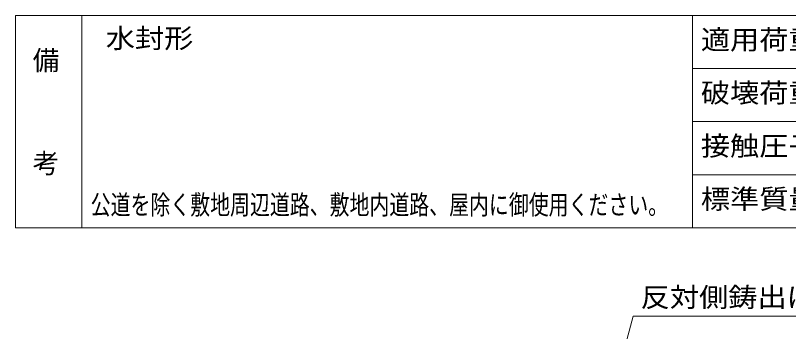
# Model space of a CAD drawing. Units: millimetres, scale not verified. Extents: x -491 to 384, y -667 to 704.
# Drawn here: x -491 to 91, y 466 to 704 of the extents above; entities that cross this region are included whole.
import ezdxf
from ezdxf.enums import TextEntityAlignment as Align

# ---------------------------------------------------------------- set-up
doc = ezdxf.new("R2010")
doc.units = ezdxf.units.MM
doc.header["$LTSCALE"] = 5
doc.layers.add('1-4_1-4ﾚｲﾔ', color=7, linetype='Continuous', lineweight=18)
doc.layers.add('F-0_F-0ﾚｲﾔ', color=7, linetype='Continuous', lineweight=18)
doc.layers.add('F-4_F-4ﾚｲﾔ', color=2, linetype='Continuous')
doc.layers.add('F-5_F-5ﾚｲﾔ', color=6, linetype='Continuous')
doc.styles.add('ＭＳ ゴシック', font='')
doc.styles.get('ＭＳ ゴシック').set_extended_font_data('MS Gothic')

msp = doc.modelspace()

# ---------------------------------------------------------------- linework, layer by layer
at = {"layer": '1-4_1-4ﾚｲﾔ'}
msp.add_lwpolyline([(-43.831, 408.666), (-25.426, 477.356), (247.587, 477.356)], dxfattribs=at)
at = {"layer": 'F-0_F-0ﾚｲﾔ'}
for p, q in [((-490.811, 543.851), (-490.811, 703.852)), ((384.189, 703.851), (-490.811, 703.851)), ((-440.811, 543.851), (-440.811, 703.852)), ((19.189, 543.851), (19.189, 703.852)), ((384.189, 663.851), (19.189, 663.851)), ((384.189, 623.851), (19.189, 623.851)), ((384.189, 583.851), (19.189, 583.851)), ((384.189, 543.851), (-490.811, 543.851))]:
    msp.add_line(p, q, dxfattribs=at)

# ---------------------------------------------------------------- texts
at = {"layer": '1-4_1-4ﾚｲﾔ', "color": 2, "style": 'ＭＳ ゴシック', "width": 1.1}
msp.add_text('反対側鋳出はＫＡＮＥＳＯ', height=14.66, dxfattribs=at).set_placement((-19.913, 479.856), align=Align.BOTTOM_LEFT)
at = {"layer": 'F-4_F-4ﾚｲﾔ', "style": 'ＭＳ ゴシック', "width": 1.1}
for s, p in [('適用荷重', (25.439, 673.851)), ('破壊荷重', (25.439, 633.851)), ('接触圧子', (25.439, 593.851)), ('標準質量', (25.439, 553.851))]:
    msp.add_text(s, height=14.66, dxfattribs=at).set_placement(p, align=Align.BOTTOM_LEFT)
at = {"layer": 'F-4_F-4ﾚｲﾔ', "style": 'ＭＳ ゴシック'}
for s, p in [('備', (-477.849, 658.331)), ('考', (-477.849, 580.709))]:
    msp.add_text(s, height=14.66, dxfattribs=at).set_placement(p, align=Align.BOTTOM_LEFT)
at = {"layer": 'F-4_F-4ﾚｲﾔ', "color": 4, "style": 'ＭＳ ゴシック', "width": 0.75}
msp.add_text('公道を除く敷地周辺道路、敷地内道路、屋内に御使用ください。', height=14.66, dxfattribs=at).set_placement((-434.151, 549.541), align=Align.BOTTOM_LEFT)
at = {"layer": 'F-5_F-5ﾚｲﾔ', "color": 2, "style": 'ＭＳ ゴシック', "width": 1.1}
msp.add_text('水封形', height=14.66, dxfattribs=at).set_placement((-422.811, 674.906), align=Align.BOTTOM_LEFT)

doc.saveas('drawing.dxf')
